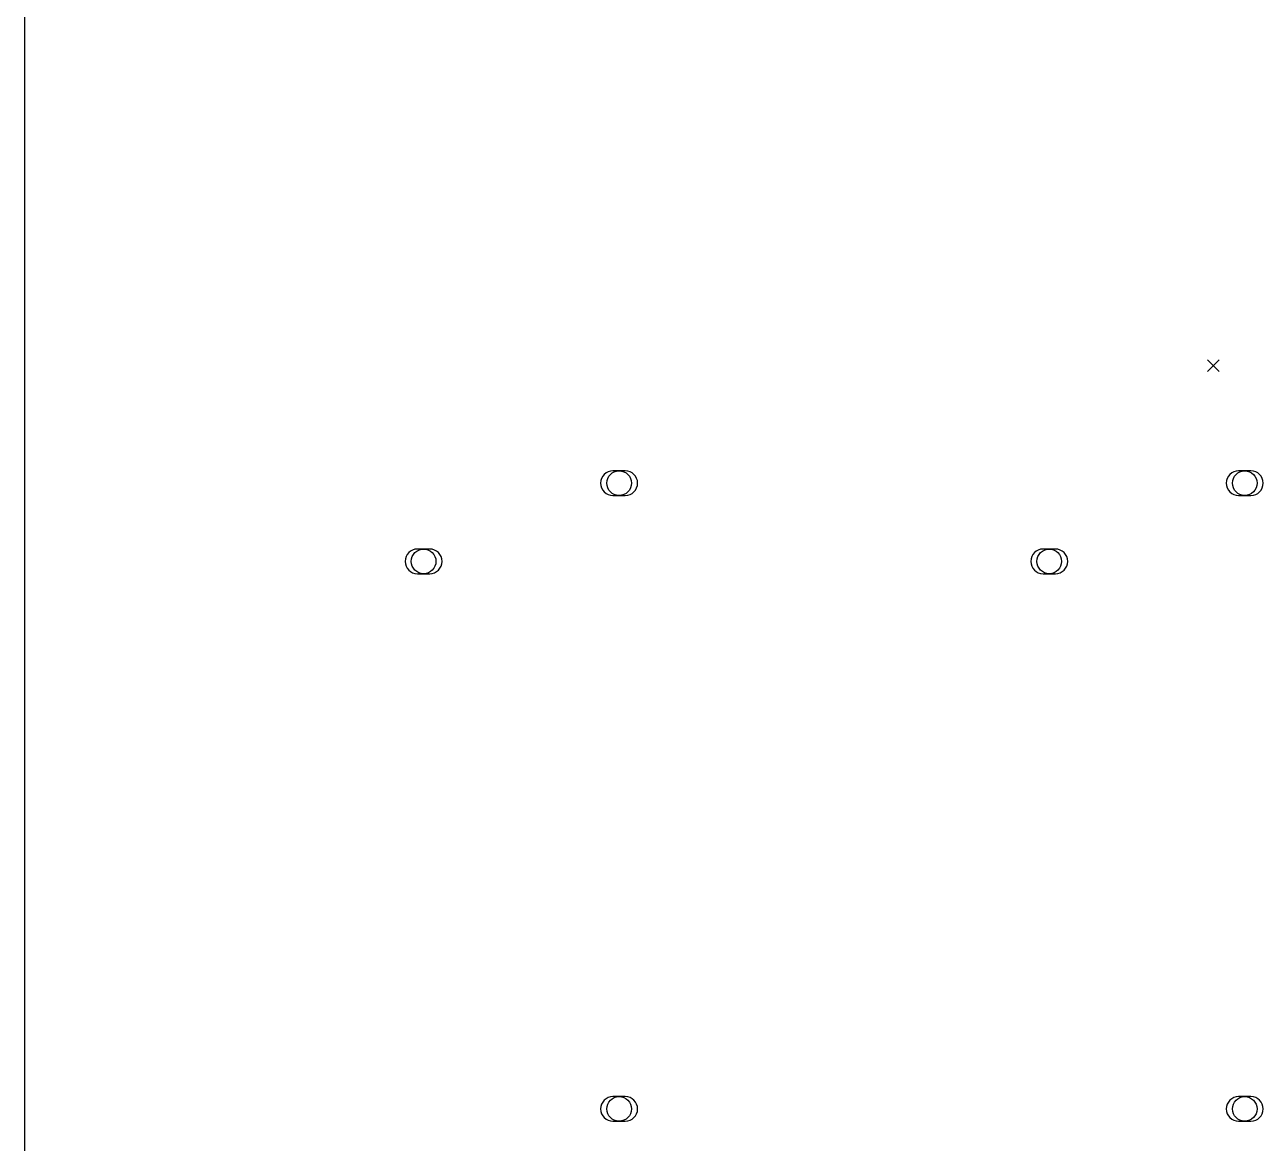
# Model space of a CAD drawing. Extents: x 73 to 169, y -182 to -39.
# Drawn here: x 74.68 to 114.9, y -147.16 to -110.85 of the extents above; entities that cross this region are included whole.
import ezdxf

# ---------------------------------------------------------------- set-up
doc = ezdxf.new("R2010")
doc.units = 0
doc.layers.add('BLACK', color=7, linetype='CONTINUOUS')

msp = doc.modelspace()

# ---------------------------------------------------------------- linework, layer by layer
at = {"layer": 'BLACK', "linetype": 'CONTINUOUS'}
for p, q in [((74.676, -163.576), (74.676, -38.608)), ((113.093, -121.73), (113.474, -122.11)), ((113.474, -121.73), (113.093, -122.11)), ((94.18, -125.33), (93.78, -125.33)), ((114.5, -125.33), (114.1, -125.33)), ((93.78, -126.13), (94.18, -126.13)), ((114.1, -126.13), (114.5, -126.13)), ((87.83, -127.87), (87.43, -127.87)), ((108.15, -127.87), (107.75, -127.87)), ((87.43, -128.67), (87.83, -128.67)), ((107.75, -128.67), (108.15, -128.67)), ((94.18, -145.65), (93.78, -145.65)), ((114.5, -145.65), (114.1, -145.65)), ((93.78, -146.45), (94.18, -146.45)), ((114.1, -146.45), (114.5, -146.45))]:
    msp.add_line(p, q, dxfattribs=at)
at = {"layer": 'BLACK'}
for centre in [(93.98, -125.73), (114.3, -125.73), (87.63, -128.27), (107.95, -128.27), (93.98, -146.05), (114.3, -146.05)]:
    msp.add_circle(centre, 0.4, dxfattribs=at)
for centre, start, end in [((93.78, -125.73), 90, 270), ((94.18, -125.73), 270, 450), ((114.1, -125.73), 90, 270), ((114.5, -125.73), 270, 450), ((87.43, -128.27), 90, 270), ((87.83, -128.27), 270, 450), ((107.75, -128.27), 90, 270), ((108.15, -128.27), 270, 450), ((93.78, -146.05), 90, 270), ((94.18, -146.05), 270, 450), ((114.1, -146.05), 90, 270), ((114.5, -146.05), 270, 450)]:
    msp.add_arc(centre, 0.4, start, end, dxfattribs=at)

doc.saveas('drawing.dxf')
